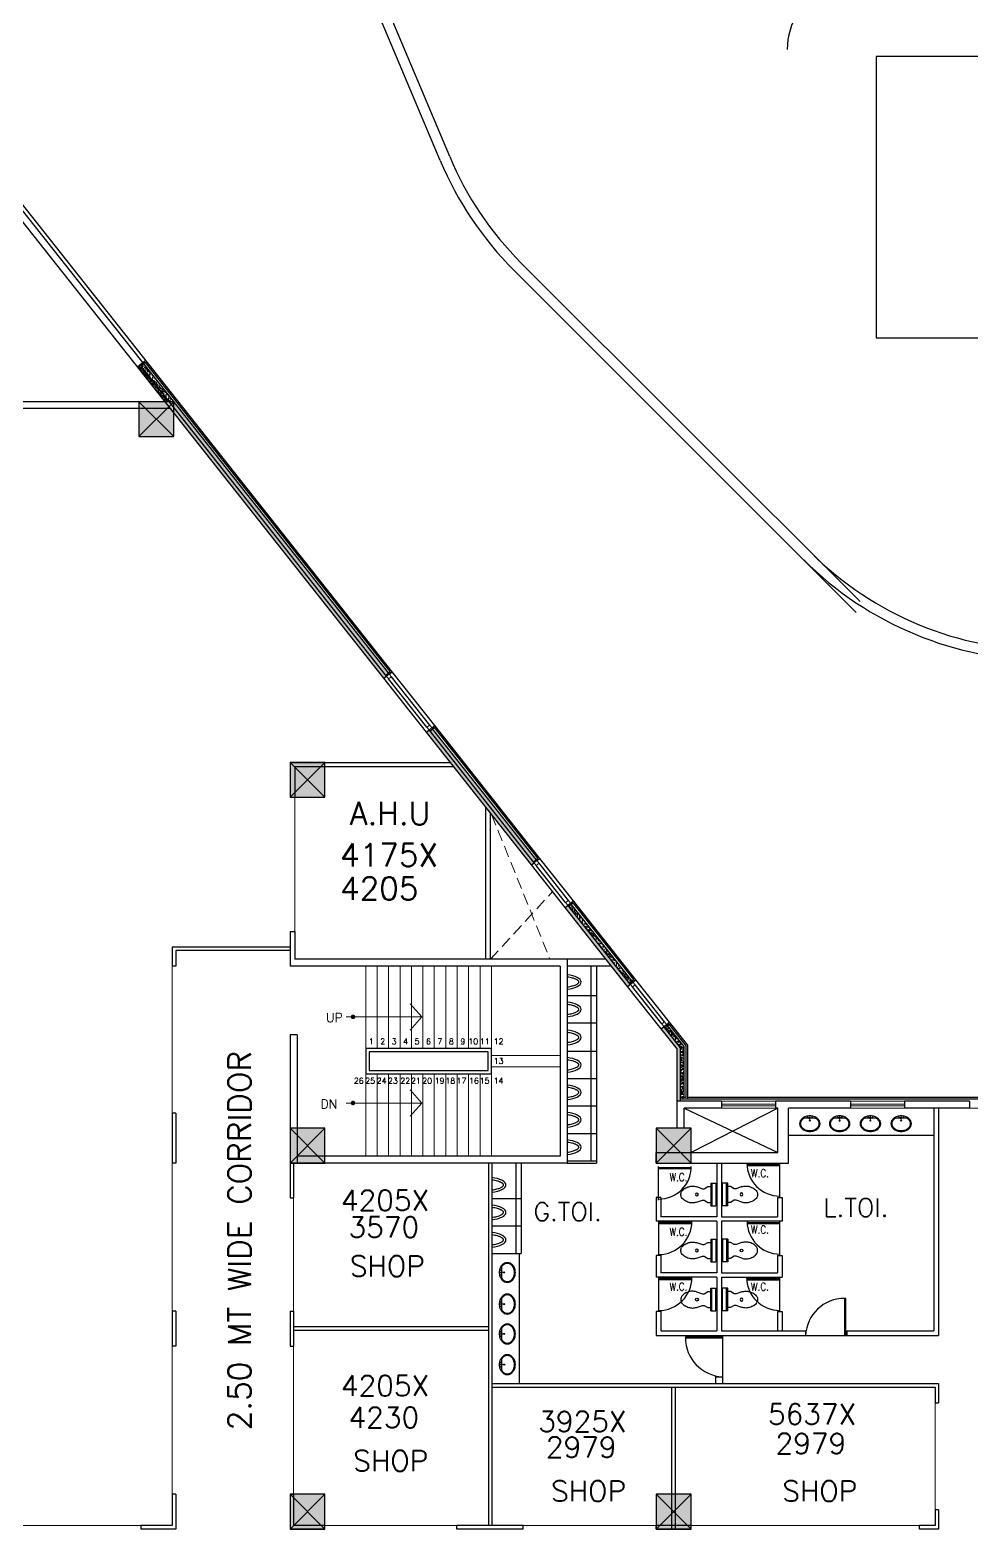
# Model space of a CAD drawing. Extents: x -14054 to 906348, y -36965 to 188562.
# Drawn here: x 91480 to 112040, y 100629 to 133400 of the extents above; entities that cross this region are included whole.
import ezdxf
from ezdxf.enums import TextEntityAlignment as Align

# ---------------------------------------------------------------- set-up
doc = ezdxf.new("R2010")
doc.units = 0
doc.header["$LTSCALE"] = 1000
doc.header["$MEASUREMENT"] = 0
doc.linetypes.add('HIDDEN', pattern=[0.375, 0.25, -0.125])
doc.layers.get('0').update_dxf_attribs({"linetype": 'CONTINUOUS'})
for name, color, linetype in [('COL', 5, 'CONTINUOUS'), ('COL-TX', 6, 'CONTINUOUS'), ('DOOR', 6, 'CONTINUOUS'), ('FUR', 1, 'CONTINUOUS'), ('GLASS', 9, 'CONTINUOUS'), ('GNL', 1, 'CONTINUOUS'), ('GRNT', 3, 'CONTINUOUS'), ('HATCH', 9, 'CONTINUOUS'), ('LAYOUT', 7, 'CONTINUOUS'), ('PLUMP', 7, 'CONTINUOUS'), ('SOLID', 252, 'CONTINUOUS')]:
    doc.layers.add(name, color=color, linetype=linetype)
for name, color, linetype, lineweight in [('HIDDEN', 7, 'HIDDEN', 15), ('STAIR', 4, 'CONTINUOUS', 15), ('TEXT', 3, 'CONTINUOUS', 15), ('WALL', 2, 'CONTINUOUS', 30), ('WIN', 6, 'CONTINUOUS', 9)]:
    doc.layers.add(name, color=color, linetype=linetype, lineweight=lineweight)
doc.styles.add('ROMAN', font='ROMANS')
doc.styles.add('ROMANS', font='ROMANS.shx', dxfattribs={"height": 350})
pattern_1 = [(345.83767, (159154.445, -55551.727), (44.167975, 37.338267), [0, -45.6, 0, -51, 0, -48.75]), (315.83767, (159154.445, -55551.73), (99.341595, 10.872157), [0, -24.6, 0, -41.1, 0, -15.75]), (275.83767, (159131.556, -55522.784), (58.08375, -73.173755), [0, -15, 0, -54, 0, -70.5]), (265.83767, (159131.556, -55522.78), (76.593184, -54.40482), [0, -7.5, 0, -35.4, 0, -40.5])]
pattern_2 = [(358.33767, (159154.445, -55551.73), (39.5692, -60.152128), [7.5, -82.5]), (303.33767, (159154.445, -55551.73), (50.392924, 57.541312), [6, -66]), (48.78907, (159157.74, -55556.74), (89.96212, -2.610885), [6.37402, -70.11421]), (354.52187, (159170.13, -55539.32), (53.21762, -93.97811), [11.25, -123.75]), (44.97327, (159174.57, -55547.15), (134.383406, -12.88799), [9.56103, -105.1713]), (299.52187, (159170.13, -55539.32), (134.383416, -12.88788), [9, -99]), (329.33767, (159172.413, -55550.266), (5.445672, -71.793765), [7.5, -82.5]), (274.33767, (159172.41, -55550.27), (71.971226, 25.89579), [6, -66]), (19.78907, (159172.87, -55556.25), (77.41686, -45.898033), [6.37402, -70.11421]), (345.83767, (159154.445, -55551.727), (26.865422, 19.6954538), [0, -65.2, 0, -67, 0, -66.25]), (315.83767, (159154.445, -55551.727), (47.254489, 3.8308044), [0, -38.2, 0, -63.7, 0, -25.25]), (275.83767, (159140.612, -55534.236), (31.343598, -43.270429), [0, -25, 0, -78, 0, -103.5]), (265.83767, (159134.41, -55526.39), (44.02666, -39.533838), [0, -32.5, 0, -51.8, 0, -73.5])]
pattern_3 = [(165.839017, (35602.83, 298875.826), (-44.167097, -37.339306), [0, -45.6, 0, -51, 0, -48.75]), (135.839017, (35602.83, 298875.826), (-99.34134, -10.874493), [0, -24.6, 0, -41.1, 0, -15.75]), (95.839017, (35625.72, 298846.883), (-58.08547, 73.172389), [0, -15, 0, -54, 0, -70.5]), (85.839017, (35625.72, 298846.88), (-76.594464, 54.40302), [0, -7.5, 0, -35.4, 0, -40.5])]
pattern_4 = [(178.339017, (35602.83, 298875.826), (-39.570614, 60.151197), [7.5, -82.5]), (123.339017, (35602.83, 298875.826), (-50.39157, -57.542497), [6, -66]), (228.790417, (35599.53, 298880.84), (-89.962182, 2.60877), [6.37402, -70.11421]), (174.52322, (35587.14, 298863.42), (-53.21983, 93.976857), [11.25, -123.75]), (224.97462, (35582.71, 298871.25), (-134.38371, 12.88483), [9.56103, -105.1713]), (119.52322, (35587.14, 298863.42), (-134.38372, 12.88472), [9, -99]), (149.339017, (35584.86, 298874.365), (-5.44736, 71.793637), [7.5, -82.5]), (94.339017, (35584.86, 298874.365), (-71.970617, -25.897484), [6, -66]), (199.790417, (35584.41, 298880.35), (-77.41794, 45.896213), [6.37402, -70.11421]), (165.839017, (35602.83, 298875.826), (-26.864959, -19.6960855), [0, -65.2, 0, -67, 0, -66.25]), (135.839017, (35602.83, 298875.826), (-47.254399, -3.8319155), [0, -38.2, 0, -63.7, 0, -25.25]), (95.839017, (35616.662, 298858.335), (-31.3446154, 43.269692), [0, -25, 0, -78, 0, -103.5]), (85.839017, (35622.865, 298850.49), (-44.02759, 39.532803), [0, -32.5, 0, -51.8, 0, -73.5])]

# ---------------------------------------------------------------- blocks, each defined once
blk = doc.blocks.new('ORISA')
for p, q in [((-129.6, -55), (-129.6, -75)), ((-125.1, -55), (-129.6, -55)), ((-126.1, -55), (-126.1, -75)), ((-125.1, -55), (-125.1, -75)), ((-122.6, -58), (-125.1, -58)), ((-119.5, -59.9), (-122.6, -58)), ((-117.9, -59.9), (-119.5, -59.9)), ((-112.7, -58.1), (-117.9, -59.9)), ((-125.1, -75), (-129.6, -75)), ((-122.6, -72), (-125.1, -72)), ((-119.5, -70), (-122.6, -72)), ((-117.9, -70), (-119.5, -70)), ((-112.7, -71.8), (-117.9, -70))]:
    blk.add_line(p, q)
blk.add_circle((-113.1, -65), 1.27)
for centre, radius, start, end in [((-109.3, -68.1), 10.5, 90.0145, 108.8498), ((-109.3, -68.1), 10.5, 71.1791, 90.0145), ((-109.4, -70.9), 13.2, 58.2306, 75.0518), ((-108.8, -68.9), 11.3, 36.0755, 55.3785), ((-105, -65), 5.93, 0.0145, 26.7156), ((-105, -65), 5.93, 333.3133, 0.0145), ((-109.3, -61.8), 10.5, 251.1791, 270.0145), ((-108.8, -64.3), 8.05, 266.239, 288.8498), ((-109.9, -58.4), 14, 285.2592, 302.3683), ((-108.8, -61), 11.3, 304.6504, 323.9534)]:
    blk.add_arc(centre, radius, start, end)
blk = doc.blocks.new('BASIN')
at = {"layer": 'FUR'}
for p, q in [((4.8, 0.1), (6.8, 0.4)), ((4.8, -0.3), (4.8, 0.1)), ((5.6, 6.3), (5.6, 0.2)), ((6.8, 0.4), (6.8, -0.6)), ((4.8, -0.3), (6.8, -0.6)), ((5.6, -0.4), (5.6, -6.5))]:
    blk.add_line(p, q, dxfattribs=at)
blk.add_lwpolyline([(-9.9, -0.1, -0.075445), (-9.2, 4.7, -0.085783), (-7.3, 8.4, -0.10607), (-4.2, 11.1, -0.126822), (-0.9, 11.9, -0.126822), (2.4, 11.1, -0.10607), (5.4, 8.4, -0.085783), (7.4, 4.7, -0.075445), (8.1, -0.1, -0.075445), (7.4, -4.8, -0.085783), (5.4, -8.6, -0.10607), (2.4, -11.2, -0.126822), (-0.9, -12.1, -0.126822), (-4.2, -11.2, -0.10607), (-7.3, -8.6, -0.085783), (-9.2, -4.8, -0.075445)], format="xyb", close=True, dxfattribs=at)
for points in [[(-8.9, -0.1, -0.075445), (-8.3, 4.4, -0.085783), (-6.5, 7.8, -0.10607), (-3.7, 10.2, -0.126822), (-0.9, 10.9, -0.126822), (1.9, 10.2, -0.10607), (4.6, 7.8, -0.038366), (5.6, 6.3, -0.075445)], [(5.6, -6.5, -0.038366), (4.6, -8, -0.10607), (1.9, -10.3, -0.126822), (-0.9, -11.1, -0.126822), (-3.7, -10.3, -0.10607), (-6.5, -8, -0.085783), (-8.3, -4.5, -0.075445), (-8.9, -0.1, -0.075445)]]:
    blk.add_lwpolyline(points, format="xyb", dxfattribs=at)
for centre, radius in [((2.7, -0.1), 0.65), ((6.9, 2.5), 0.399), ((6.9, 2.5), 0.332), ((6.9, -2.6), 0.399), ((6.9, -2.6), 0.348)]:
    blk.add_circle(centre, radius, dxfattribs=at)
blk = doc.blocks.new('*U46')
at = {"layer": 'HATCH'}
h = blk.add_hatch(dxfattribs=at)
h.set_pattern_fill('AR-CONC', color=256, scale=10, style=0)
h.set_pattern_definition(pattern_4)
h.paths.add_polyline_path([(94428.9, 125274.38), (94524.52, 125274.38), (93888.64, 126078.46), (93829.81, 126031.94)])
h = blk.add_hatch(dxfattribs=at)
h.set_pattern_fill('AR-SAND', color=256, scale=30, style=0)
h.set_pattern_definition(pattern_3)
h.paths.add_polyline_path([(94524.52, 125274.38), (94620.14, 125274.38), (93966.07, 126101.45), (93907.25, 126054.93)])
h = blk.add_hatch(dxfattribs=at)
h.set_pattern_fill('AR-SAND', color=256, scale=30, style=0)
h.set_pattern_definition(pattern_3)
h.paths.add_polyline_path([(99250.99, 119297.71), (99309.82, 119344.23), (94620.14, 125274.38), (94620.14, 125153.47)])
h = blk.add_hatch(dxfattribs=at)
h.set_pattern_fill('AR-CONC', color=256, scale=10, style=0)
h.set_pattern_definition(pattern_4)
h.paths.add_polyline_path([(99210.77, 119227.66), (99269.6, 119274.18), (94620.14, 125153.47), (94620.14, 125032.56)])
h = blk.add_hatch(dxfattribs=at)
h.set_pattern_fill('AR-CONC', color=256, scale=10, style=0)
h.set_pattern_definition(pattern_2)
h.paths.add_polyline_path([(100200.04, 118097.63), (100141.22, 118051.1), (102437.17, 115147.85), (102495.99, 115194.38)])
h = blk.add_hatch(dxfattribs=at)
h.set_pattern_fill('AR-SAND', color=256, scale=30, style=0)
h.set_pattern_definition(pattern_1)
h.paths.add_polyline_path([(100277.48, 118120.62), (100218.65, 118074.1), (102477.39, 115217.91), (102536.21, 115264.43)])
h = blk.add_hatch(dxfattribs=at)
h.set_pattern_fill('AR-CONC', color=256, scale=10, style=0)
h.set_pattern_definition(pattern_2)
h.paths.add_polyline_path([(103229.8, 114266.47), (103170.98, 114219.95), (104536.81, 112492.83), (104595.64, 112539.35)])
h = blk.add_hatch(dxfattribs=at)
h.set_pattern_fill('AR-SAND', color=256, scale=30, style=0)
h.set_pattern_definition(pattern_1)
h.paths.add_polyline_path([(103307.24, 114289.46), (103248.41, 114242.94), (104577.03, 112562.89), (104635.86, 112609.41)])
h = blk.add_hatch(dxfattribs=at)
h.set_pattern_fill('AR-CONC', color=256, scale=10, style=0)
h.set_pattern_definition([(50, (172774.23, -61396.816), (71.726018, -6.275213), [7.5, -82.5]), (355, (172774.23, -61396.816), (-13.875133, 75.219213), [6, -66]), (100.4514, (172780.21, -61397.34), (57.850938, 68.943954), [6.37402, -70.11421]), (46.1842, (172774.23, -61376.816), (106.724105, -16.5519), [11.25, -123.75]), (96.6356, (172783.13, -61378.2), (93.46627, 97.41179), [9.56103, -105.1713]), (351.1842, (172774.23, -61376.82), (93.466195, 97.41186), [9, -99]), (21, (172784.23, -61381.816), (59.690705, -40.26189), [7.5, -82.5]), (326, (172784.23, -61381.816), (24.331533, 72.515005), [6, -66]), (71.4514, (172789.207, -61385.17), (84.022263, 32.25305), [6.37402, -70.11421]), (37.5, (172774.232, -61396.816), (1.2159855, 33.2893854), [0, -65.2, 0, -67, 0, -66.25]), (7.5, (172774.232, -61396.816), (26.306954, 39.441171), [0, -38.2, 0, -63.7, 0, -25.25]), (327.5, (172751.932, -61396.816), (53.3822436, -2.255487), [0, -25, 0, -78, 0, -103.5]), (317.5, (172741.93, -61396.816), (58.318617, 10.010498), [0, -32.5, 0, -51.8, 0, -73.5])])
h.paths.add_polyline_path([(105619.81, 111123.37), (105619.81, 109979.89), (105694.81, 109979.89), (105694.81, 111149.45), (105329.45, 111611.45), (105270.62, 111564.92)])
h = blk.add_hatch(dxfattribs=at)
h.set_pattern_fill('AR-SAND', color=256, scale=30, style=0)
h.set_pattern_definition([(37.5, (172774.23, -61396.816), (-1.889801, 57.804713), [0, -45.6, 0, -51, 0, -48.75]), (7.5, (172774.23, -61396.816), (53.0933, 84.664382), [0, -24.6, 0, -41.1, 0, -15.75]), (327.5, (172737.33, -61396.816), (93.424256, 0.169772), [0, -15, 0, -54, 0, -70.5]), (317.5, (172737.33, -61396.816), (90.183798, 26.330267), [0, -7.5, 0, -35.4, 0, -40.5])])
h.paths.add_polyline_path([(105348.06, 111587.91), (105406.89, 111634.44), (105769.81, 111175.52), (105769.81, 110059.89), (105694.81, 110059.89), (105694.81, 111149.45)])
at = {"layer": 'SOLID'}
for points in [[(93860.14, 124514.38), (94620.14, 124514.38), (94620.14, 125274.38), (93860.14, 125274.38)], [(97164.14, 116629.38), (97924.14, 116629.38), (97924.14, 117389.38), (97164.14, 117389.38)], [(97164.14, 108629.38), (97924.14, 108629.38), (97924.14, 109389.38), (97164.14, 109389.38)], [(105164.14, 108629.38), (105924.14, 108629.38), (105924.14, 109389.38), (105164.14, 109389.38)], [(97164.14, 100629.38), (97924.14, 100629.38), (97924.14, 101389.38), (97164.14, 101389.38)], [(105164.14, 100629.38), (105924.14, 100629.38), (105924.14, 101389.38), (105164.14, 101389.38)]]:
    blk.add_hatch(color=256, dxfattribs=at).paths.add_polyline_path(points)
at = {"layer": 'COL', "color": 7}
for p, q in [((94620.14, 125274.38), (93860.14, 124514.38)), ((93860.14, 125274.38), (94620.14, 124514.38)), ((97924.14, 117389.38), (97164.14, 116629.38)), ((97164.14, 117389.38), (97924.14, 116629.38)), ((97924.14, 109389.38), (97164.14, 108629.38)), ((97164.14, 109389.38), (97924.14, 108629.38)), ((105924.14, 109389.38), (105164.14, 108629.38)), ((105164.14, 109389.38), (105924.14, 108629.38)), ((97924.14, 101389.38), (97164.14, 100629.38)), ((97164.14, 101389.38), (97924.14, 100629.38)), ((105924.14, 101389.38), (105164.14, 100629.38)), ((105164.14, 101389.38), (105924.14, 100629.38))]:
    blk.add_line(p, q, dxfattribs=at)
at = {"layer": 'COL'}
for points in [[(93860.14, 124514.38), (94620.14, 124514.38), (94620.14, 125274.38), (93860.14, 125274.38)], [(97164.14, 116629.38), (97924.14, 116629.38), (97924.14, 117389.38), (97164.14, 117389.38)], [(97164.14, 108629.38), (97924.14, 108629.38), (97924.14, 109389.38), (97164.14, 109389.38)], [(105164.14, 108629.38), (105924.14, 108629.38), (105924.14, 109389.38), (105164.14, 109389.38)], [(97164.14, 100629.38), (97924.14, 100629.38), (97924.14, 101389.38), (97164.14, 101389.38)], [(105164.14, 100629.38), (105924.14, 100629.38), (105924.14, 101389.38), (105164.14, 101389.38)]]:
    blk.add_lwpolyline(points, close=True, dxfattribs=at)
at = {"layer": 'COL-TX'}
for p, q in [((103743.96, 108679.38), (103743.96, 112934.38)), ((103856.11, 112934.38), (103856.11, 108679.38)), ((102098.96, 106654.88), (102098.96, 108629.38)), ((102211.11, 108629.38), (102211.11, 106654.88))]:
    blk.add_line(p, q, dxfattribs=at)
for centre in [(103119.28, 112588.18), (103119.28, 111988.18), (103119.28, 111375.45), (103119.28, 110775.45), (103119.28, 110175.45), (103119.28, 109575.45), (103119.28, 108975.45), (101474.28, 108150.95), (101474.28, 107550.95), (101474.28, 106950.95)]:
    blk.add_ellipse(centre, major_axis=(-405.29, 0), ratio=0.4052305, start_param=1.80705951, end_param=4.47612579, dxfattribs=at)
for points in [[(103214.14, 112480.27), (103223.86, 112481.28), (103233.47, 112482.43), (103262.99, 112486.51), (103282.4, 112489.95), (103319.26, 112498.02), (103336.71, 112502.64), (103366.29, 112511.98), (103378.81, 112516.54), (103401.75, 112526.12), (103412.16, 112531.14), (103428.49, 112540.18), (103434.89, 112544.17), (103446.14, 112552.05), (103450.99, 112555.93), (103458.25, 112562.57), (103460.96, 112565.38), (103465.43, 112570.63), (103467.18, 112573.06), (103469.65, 112577.02), (103470.48, 112578.63), (103471.75, 112581.49), (103472.17, 112582.73), (103472.76, 112584.94), (103472.92, 112585.89), (103473.08, 112587.68), (103473.08, 112588.52), (103472.94, 112590.3), (103472.79, 112591.25), (103472.24, 112593.41), (103471.83, 112594.64), (103470.62, 112597.45), (103469.81, 112599.04), (103467.66, 112602.57), (103466.31, 112604.51), (103462.99, 112608.67), (103461.01, 112610.89), (103456.4, 112615.54), (103453.75, 112617.97), (103447.79, 112622.93), (103444.47, 112625.48), (103435.05, 112632.11), (103428.44, 112636.23), (103413.68, 112644.37), (103405.53, 112648.39), (103387.84, 112656.18), (103378.31, 112659.94), (103358, 112667.1), (103347.24, 112670.49), (103319.31, 112678.32), (103301.53, 112682.49), (103264.28, 112689.63), (103244.81, 112692.6), (103221.26, 112695.33), (103217.71, 112695.72), (103214.14, 112696.09)], [(103214.14, 111880.27), (103223.86, 111881.28), (103233.47, 111882.43), (103262.99, 111886.51), (103282.4, 111889.95), (103319.26, 111898.02), (103336.71, 111902.64), (103366.29, 111911.98), (103378.81, 111916.54), (103401.75, 111926.12), (103412.16, 111931.14), (103428.49, 111940.18), (103434.89, 111944.17), (103446.14, 111952.05), (103450.99, 111955.93), (103458.25, 111962.57), (103460.96, 111965.38), (103465.43, 111970.63), (103467.18, 111973.06), (103469.65, 111977.02), (103470.48, 111978.63), (103471.75, 111981.49), (103472.17, 111982.73), (103472.76, 111984.94), (103472.92, 111985.89), (103473.08, 111987.68), (103473.08, 111988.52), (103472.94, 111990.3), (103472.79, 111991.25), (103472.24, 111993.41), (103471.83, 111994.64), (103470.62, 111997.45), (103469.81, 111999.04), (103467.66, 112002.57), (103466.31, 112004.51), (103462.99, 112008.67), (103461.01, 112010.89), (103456.4, 112015.54), (103453.75, 112017.97), (103447.79, 112022.93), (103444.47, 112025.48), (103435.05, 112032.11), (103428.44, 112036.23), (103413.68, 112044.37), (103405.53, 112048.39), (103387.84, 112056.18), (103378.31, 112059.94), (103358, 112067.1), (103347.24, 112070.49), (103319.31, 112078.32), (103301.53, 112082.49), (103264.28, 112089.63), (103244.81, 112092.6), (103221.26, 112095.33), (103217.71, 112095.72), (103214.14, 112096.09)], [(103214.14, 111267.54), (103223.86, 111268.55), (103233.47, 111269.71), (103262.99, 111273.78), (103282.4, 111277.22), (103319.26, 111285.29), (103336.71, 111289.91), (103366.29, 111299.25), (103378.81, 111303.81), (103401.75, 111313.39), (103412.16, 111318.41), (103428.49, 111327.45), (103434.89, 111331.44), (103446.14, 111339.32), (103450.99, 111343.2), (103458.25, 111349.84), (103460.96, 111352.66), (103465.43, 111357.91), (103467.18, 111360.33), (103469.65, 111364.29), (103470.48, 111365.9), (103471.75, 111368.76), (103472.17, 111370.01), (103472.76, 111372.21), (103472.92, 111373.16), (103473.08, 111374.96), (103473.08, 111375.8), (103472.94, 111377.57), (103472.79, 111378.52), (103472.24, 111380.69), (103471.83, 111381.91), (103470.62, 111384.73), (103469.81, 111386.31), (103467.66, 111389.84), (103466.31, 111391.78), (103462.99, 111395.94), (103461.01, 111398.17), (103456.4, 111402.81), (103453.75, 111405.24), (103447.79, 111410.2), (103444.47, 111412.75), (103435.05, 111419.38), (103428.44, 111423.5), (103413.68, 111431.64), (103405.53, 111435.66), (103387.84, 111443.45), (103378.31, 111447.21), (103358, 111454.37), (103347.24, 111457.76), (103319.31, 111465.59), (103301.53, 111469.76), (103264.28, 111476.9), (103244.81, 111479.88), (103221.26, 111482.6), (103217.71, 111482.99), (103214.14, 111483.36)], [(103214.14, 110667.54), (103223.86, 110668.55), (103233.47, 110669.71), (103262.99, 110673.78), (103282.4, 110677.22), (103319.26, 110685.29), (103336.71, 110689.91), (103366.29, 110699.25), (103378.81, 110703.81), (103401.75, 110713.39), (103412.16, 110718.41), (103428.49, 110727.45), (103434.89, 110731.44), (103446.14, 110739.32), (103450.99, 110743.2), (103458.25, 110749.84), (103460.96, 110752.66), (103465.43, 110757.91), (103467.18, 110760.33), (103469.65, 110764.29), (103470.48, 110765.9), (103471.75, 110768.76), (103472.17, 110770.01), (103472.76, 110772.21), (103472.92, 110773.16), (103473.08, 110774.96), (103473.08, 110775.8), (103472.94, 110777.57), (103472.79, 110778.52), (103472.24, 110780.69), (103471.83, 110781.91), (103470.62, 110784.73), (103469.81, 110786.31), (103467.66, 110789.84), (103466.31, 110791.78), (103462.99, 110795.94), (103461.01, 110798.17), (103456.4, 110802.81), (103453.75, 110805.24), (103447.79, 110810.2), (103444.47, 110812.75), (103435.05, 110819.38), (103428.44, 110823.5), (103413.68, 110831.64), (103405.53, 110835.66), (103387.84, 110843.45), (103378.31, 110847.21), (103358, 110854.37), (103347.24, 110857.76), (103319.31, 110865.59), (103301.53, 110869.76), (103264.28, 110876.9), (103244.81, 110879.88), (103221.26, 110882.6), (103217.71, 110882.99), (103214.14, 110883.36)], [(103214.14, 110067.54), (103223.86, 110068.55), (103233.47, 110069.71), (103262.99, 110073.78), (103282.4, 110077.22), (103319.26, 110085.29), (103336.71, 110089.91), (103366.29, 110099.25), (103378.81, 110103.81), (103401.75, 110113.39), (103412.16, 110118.41), (103428.49, 110127.45), (103434.89, 110131.44), (103446.14, 110139.32), (103450.99, 110143.2), (103458.25, 110149.84), (103460.96, 110152.66), (103465.43, 110157.91), (103467.18, 110160.33), (103469.65, 110164.29), (103470.48, 110165.9), (103471.75, 110168.76), (103472.17, 110170.01), (103472.76, 110172.21), (103472.92, 110173.16), (103473.08, 110174.96), (103473.08, 110175.8), (103472.94, 110177.57), (103472.79, 110178.52), (103472.24, 110180.69), (103471.83, 110181.91), (103470.62, 110184.73), (103469.81, 110186.31), (103467.66, 110189.84), (103466.31, 110191.78), (103462.99, 110195.94), (103461.01, 110198.17), (103456.4, 110202.81), (103453.75, 110205.24), (103447.79, 110210.2), (103444.47, 110212.75), (103435.05, 110219.38), (103428.44, 110223.5), (103413.68, 110231.64), (103405.53, 110235.66), (103387.84, 110243.45), (103378.31, 110247.21), (103358, 110254.37), (103347.24, 110257.76), (103319.31, 110265.59), (103301.53, 110269.76), (103264.28, 110276.9), (103244.81, 110279.88), (103221.26, 110282.6), (103217.71, 110282.99), (103214.14, 110283.36)], [(103214.14, 109467.54), (103223.86, 109468.55), (103233.47, 109469.71), (103262.99, 109473.78), (103282.4, 109477.22), (103319.26, 109485.29), (103336.71, 109489.91), (103366.29, 109499.25), (103378.81, 109503.81), (103401.75, 109513.39), (103412.16, 109518.41), (103428.49, 109527.45), (103434.89, 109531.44), (103446.14, 109539.32), (103450.99, 109543.2), (103458.25, 109549.84), (103460.96, 109552.66), (103465.43, 109557.91), (103467.18, 109560.33), (103469.65, 109564.29), (103470.48, 109565.9), (103471.75, 109568.76), (103472.17, 109570.01), (103472.76, 109572.21), (103472.92, 109573.16), (103473.08, 109574.96), (103473.08, 109575.8), (103472.94, 109577.57), (103472.79, 109578.52), (103472.24, 109580.69), (103471.83, 109581.91), (103470.62, 109584.73), (103469.81, 109586.31), (103467.66, 109589.84), (103466.31, 109591.78), (103462.99, 109595.94), (103461.01, 109598.17), (103456.4, 109602.81), (103453.75, 109605.24), (103447.79, 109610.2), (103444.47, 109612.75), (103435.05, 109619.38), (103428.44, 109623.5), (103413.68, 109631.64), (103405.53, 109635.66), (103387.84, 109643.45), (103378.31, 109647.21), (103358, 109654.37), (103347.24, 109657.76), (103319.31, 109665.59), (103301.53, 109669.76), (103264.28, 109676.9), (103244.81, 109679.88), (103221.26, 109682.6), (103217.71, 109682.99), (103214.14, 109683.36)], [(103214.14, 108867.54), (103223.86, 108868.55), (103233.47, 108869.71), (103262.99, 108873.78), (103282.4, 108877.22), (103319.26, 108885.29), (103336.71, 108889.91), (103366.29, 108899.25), (103378.81, 108903.81), (103401.75, 108913.39), (103412.16, 108918.41), (103428.49, 108927.45), (103434.89, 108931.44), (103446.14, 108939.32), (103450.99, 108943.2), (103458.25, 108949.84), (103460.96, 108952.66), (103465.43, 108957.91), (103467.18, 108960.33), (103469.65, 108964.29), (103470.48, 108965.9), (103471.75, 108968.76), (103472.17, 108970.01), (103472.76, 108972.21), (103472.92, 108973.16), (103473.08, 108974.96), (103473.08, 108975.8), (103472.94, 108977.57), (103472.79, 108978.52), (103472.24, 108980.69), (103471.83, 108981.91), (103470.62, 108984.73), (103469.81, 108986.31), (103467.66, 108989.84), (103466.31, 108991.78), (103462.99, 108995.94), (103461.01, 108998.17), (103456.4, 109002.81), (103453.75, 109005.24), (103447.79, 109010.2), (103444.47, 109012.75), (103435.05, 109019.38), (103428.44, 109023.5), (103413.68, 109031.64), (103405.53, 109035.66), (103387.84, 109043.45), (103378.31, 109047.21), (103358, 109054.37), (103347.24, 109057.76), (103319.31, 109065.59), (103301.53, 109069.76), (103264.28, 109076.9), (103244.81, 109079.88), (103221.26, 109082.6), (103217.71, 109082.99), (103214.14, 109083.36)], [(101569.14, 108043.04), (101578.86, 108044.05), (101588.47, 108045.21), (101617.99, 108049.28), (101637.4, 108052.72), (101674.26, 108060.79), (101691.71, 108065.41), (101721.29, 108074.75), (101733.81, 108079.31), (101756.75, 108088.89), (101767.16, 108093.91), (101783.49, 108102.95), (101789.89, 108106.94), (101801.14, 108114.82), (101805.99, 108118.7), (101813.25, 108125.34), (101815.96, 108128.16), (101820.43, 108133.4), (101822.18, 108135.83), (101824.65, 108139.79), (101825.48, 108141.4), (101826.75, 108144.26), (101827.17, 108145.5), (101827.76, 108147.71), (101827.92, 108148.66), (101828.08, 108150.45), (101828.08, 108151.29), (101827.94, 108153.07), (101827.79, 108154.02), (101827.24, 108156.19), (101826.83, 108157.41), (101825.62, 108160.23), (101824.81, 108161.81), (101822.66, 108165.34), (101821.31, 108167.28), (101817.99, 108171.44), (101816.01, 108173.67), (101811.4, 108178.31), (101808.75, 108180.74), (101802.79, 108185.7), (101799.47, 108188.25), (101790.05, 108194.88), (101783.44, 108199), (101768.68, 108207.14), (101760.53, 108211.16), (101742.84, 108218.95), (101733.31, 108222.71), (101713, 108229.87), (101702.24, 108233.26), (101674.31, 108241.09), (101656.53, 108245.26), (101619.28, 108252.4), (101599.81, 108255.37), (101576.26, 108258.1), (101572.71, 108258.49), (101569.14, 108258.86)], [(101569.14, 107443.04), (101578.86, 107444.05), (101588.47, 107445.21), (101617.99, 107449.28), (101637.4, 107452.72), (101674.26, 107460.79), (101691.71, 107465.41), (101721.29, 107474.75), (101733.81, 107479.31), (101756.75, 107488.89), (101767.16, 107493.91), (101783.49, 107502.95), (101789.89, 107506.94), (101801.14, 107514.82), (101805.99, 107518.7), (101813.25, 107525.34), (101815.96, 107528.16), (101820.43, 107533.4), (101822.18, 107535.83), (101824.65, 107539.79), (101825.48, 107541.4), (101826.75, 107544.26), (101827.17, 107545.5), (101827.76, 107547.71), (101827.92, 107548.66), (101828.08, 107550.45), (101828.08, 107551.29), (101827.94, 107553.07), (101827.79, 107554.02), (101827.24, 107556.19), (101826.83, 107557.41), (101825.62, 107560.23), (101824.81, 107561.81), (101822.66, 107565.34), (101821.31, 107567.28), (101817.99, 107571.44), (101816.01, 107573.67), (101811.4, 107578.31), (101808.75, 107580.74), (101802.79, 107585.7), (101799.47, 107588.25), (101790.05, 107594.88), (101783.44, 107599), (101768.68, 107607.14), (101760.53, 107611.16), (101742.84, 107618.95), (101733.31, 107622.71), (101713, 107629.87), (101702.24, 107633.26), (101674.31, 107641.09), (101656.53, 107645.26), (101619.28, 107652.4), (101599.81, 107655.37), (101576.26, 107658.1), (101572.71, 107658.49), (101569.14, 107658.86)], [(101569.14, 106843.04), (101578.86, 106844.05), (101588.47, 106845.21), (101617.99, 106849.28), (101637.4, 106852.72), (101674.26, 106860.79), (101691.71, 106865.41), (101721.29, 106874.75), (101733.81, 106879.31), (101756.75, 106888.89), (101767.16, 106893.91), (101783.49, 106902.95), (101789.89, 106906.94), (101801.14, 106914.82), (101805.99, 106918.7), (101813.25, 106925.34), (101815.96, 106928.16), (101820.43, 106933.4), (101822.18, 106935.83), (101824.65, 106939.79), (101825.48, 106941.4), (101826.75, 106944.26), (101827.17, 106945.5), (101827.76, 106947.71), (101827.92, 106948.66), (101828.08, 106950.45), (101828.08, 106951.29), (101827.94, 106953.07), (101827.79, 106954.02), (101827.24, 106956.19), (101826.83, 106957.41), (101825.62, 106960.23), (101824.81, 106961.81), (101822.66, 106965.34), (101821.31, 106967.28), (101817.99, 106971.44), (101816.01, 106973.67), (101811.4, 106978.31), (101808.75, 106980.74), (101802.79, 106985.7), (101799.47, 106988.25), (101790.05, 106994.88), (101783.44, 106999), (101768.68, 107007.14), (101760.53, 107011.16), (101742.84, 107018.95), (101733.31, 107022.71), (101713, 107029.87), (101702.24, 107033.26), (101674.31, 107041.09), (101656.53, 107045.26), (101619.28, 107052.4), (101599.81, 107055.37), (101576.26, 107058.1), (101572.71, 107058.49), (101569.14, 107058.86)]]:
    blk.add_open_spline(points, degree=3, knots=[1.82051978, 1.82051978, 1.82051978, 1.82051978, 1.89911967, 1.89911967, 2.06591067, 2.06591067, 2.23270168, 2.23270168, 2.37119035, 2.37119035, 2.50967902, 2.50967902, 2.61696195, 2.61696195, 2.72424488, 2.72424488, 2.80940476, 2.80940476, 2.89456465, 2.89456465, 2.96453959, 2.96453959, 3.03451453, 3.03451453, 3.10448947, 3.10448947, 3.17446442, 3.17446442, 3.24443936, 3.24443936, 3.3144143, 3.3144143, 3.38438925, 3.38438925, 3.45436419, 3.45436419, 3.52433913, 3.52433913, 3.59431408, 3.59431408, 3.66428902, 3.66428902, 3.7750122, 3.7750122, 3.88573538, 3.88573538, 3.99645855, 3.99645855, 4.10718173, 4.10718173, 4.27049374, 4.27049374, 4.43380575, 4.43380575, 4.46266553, 4.46266553, 4.46266553, 4.46266553], dxfattribs=at)
at = {"layer": 'DOOR', "linetype": 'Continuous'}
for p, q in [((105215.13, 107815.67), (105215.14, 108554.43)), ((105928.42, 108528.94), (105215.13, 108528.95)), ((105927.96, 108503.47), (105215.13, 108503.48)), ((107143.54, 108603.64), (107864.41, 108603.65)), ((107144, 108577.9), (107864.41, 108577.91)), ((107864.42, 107882.78), (107864.41, 108629.4)), ((105216.09, 106603.33), (105216.1, 107355.77)), ((105942.59, 107329.82), (105216.09, 107329.83)), ((105942.12, 107303.87), (105216.09, 107303.88)), ((107149.09, 107330.25), (107863.39, 107330.26)), ((107149.55, 107304.74), (107863.39, 107304.75)), ((107863.4, 106615.96), (107863.39, 107355.77)), ((105216.15, 105378.8), (105216.16, 106132.15)), ((105943.53, 106106.16), (105216.16, 106106.17)), ((105943.07, 106080.19), (105216.16, 106080.2)), ((107138.29, 106106.27), (107862.67, 106106.28)), ((107138.75, 106080.4), (107862.67, 106080.41)), ((107862.68, 105381.9), (107862.67, 106132.15)), ((106614.31, 103958.55), (106614.32, 104858.55)), ((108427.29, 104858.49), (109327.29, 104858.48))]:
    blk.add_line(p, q, dxfattribs=at)
at = {"layer": 'DOOR'}
for points in [[(109279.02, 105671.48), (109279.02, 104858.49), (109302.93, 104858.49), (109302.93, 105671.48), (109279.02, 105671.48, 0.40446567), (108427.29, 104858.49, 0.4142838)], [(105801.32, 104810.27), (106614.31, 104810.27), (106614.31, 104834.18), (105801.32, 104834.18), (105801.32, 104810.27, 0.40446567), (106614.31, 103958.55, 0.4142838)]]:
    blk.add_lwpolyline(points, format="xyb", dxfattribs=at)
at = {"layer": 'DOOR', "linetype": 'Continuous'}
for centre, radius, start, end in [((105215.14, 108554.43), 713.28, 269.999524, 359.999206), ((107864.41, 108629.4), 720.87, 180.000794, 270.000476), ((105216.1, 107355.77), 726.49, 269.999524, 359.999206), ((107863.39, 107355.77), 714.3, 180.000794, 270.000476), ((105216.16, 106132.15), 727.38, 269.999524, 359.999206), ((107862.67, 106132.15), 724.38, 180.000794, 270.000476)]:
    blk.add_arc(centre, radius, start, end, dxfattribs=at)
at = {"layer": 'GLASS'}
for p, q in [((100321.62, 118193.77), (99391.18, 119370.33)), ((100141.22, 118051.1), (99210.77, 119227.66)), ((100153.52, 118156.45), (99316.12, 119215.35)), ((100212.35, 118202.98), (99374.95, 119261.87)), ((103170.98, 114219.95), (102437.17, 115147.85)), ((103183.28, 114325.3), (102542.52, 115135.55)), ((103242.11, 114371.82), (102601.34, 115182.07)), ((103351.38, 114362.61), (102617.57, 115290.52)), ((105270.62, 111564.92), (104536.81, 112492.83)), ((105282.93, 111670.27), (104642.16, 112480.53)), ((105341.76, 111716.8), (104700.99, 112527.05)), ((105451.03, 111707.59), (104717.22, 112635.5))]:
    blk.add_line(p, q, dxfattribs=at)
at = {"layer": 'GNL', "ltscale": 140}
for p, q in [((125906.17, 110059.89), (105849.81, 110059.89)), ((125901.66, 110029.89), (105849.81, 110029.89))]:
    blk.add_line(p, q, dxfattribs=at)
at = {"layer": 'GRNT', "ltscale": 140}
for p, q in [((99391.18, 119370.33), (88949.14, 132574.38)), ((94010.21, 126174.61), (93888.64, 126078.46)), ((94005.29, 126132.47), (93907.25, 126054.93)), ((99349.04, 119375.25), (94005.29, 126132.47)), ((99250.99, 119297.71), (99349.04, 119375.25)), ((99328.43, 119320.7), (99391.18, 119370.33)), ((102575.43, 115295.44), (100316.7, 118151.63)), ((102617.57, 115290.52), (100321.62, 118193.77)), ((102477.39, 115217.91), (102575.43, 115295.44)), ((102554.82, 115240.9), (102617.57, 115290.52)), ((104675.08, 112640.42), (103346.46, 114320.47)), ((104717.22, 112635.5), (103351.38, 114362.61)), ((104577.03, 112562.89), (104675.08, 112640.42)), ((104654.47, 112585.88), (104717.22, 112635.5)), ((105819.81, 111192.9), (105446.1, 111665.45)), ((105849.81, 111203.33), (105451.03, 111707.59)), ((105819.81, 110059.89), (105819.81, 111192.9)), ((105849.81, 110029.89), (105849.81, 111203.33)), ((105819.81, 110059.89), (105694.81, 110059.89)), ((105849.81, 110029.89), (105694.81, 110029.89))]:
    blk.add_line(p, q, dxfattribs=at)
at = {"layer": 'GRNT'}
for p, q in [((100218.65, 118074.1), (100316.7, 118151.63)), ((100258.87, 118144.15), (100321.62, 118193.77)), ((103248.41, 114242.94), (103346.46, 114320.47)), ((103288.63, 114312.99), (103351.38, 114362.61)), ((105348.06, 111587.91), (105446.1, 111665.45)), ((105388.28, 111657.97), (105451.03, 111707.59))]:
    blk.add_line(p, q, dxfattribs=at)
at = {"layer": 'HIDDEN'}
for p, q in [((101564.14, 116251.81), (102840.84, 113084.38)), ((101539.14, 113084.38), (102898.27, 114564.78))]:
    blk.add_line(p, q, dxfattribs=at)
at = {"layer": 'LAYOUT', "linetype": 'Continuous'}
for p, q in [((100442.13, 130546.52), (91655.05, 151479.67)), ((100649.6, 130633.61), (91862.52, 151566.75)), ((109532.22, 120668.14), (102054.29, 128146.07)), ((109614.87, 120903.69), (102213.39, 128305.17))]:
    blk.add_line(p, q, dxfattribs=at)
at = {"layer": 'LAYOUT'}
for p, q in [((117171.06, 132818.69), (109970.95, 132818.69)), ((109970.95, 132818.69), (109970.95, 131718.67)), ((109970.95, 131718.67), (109970.95, 126668.59)), ((109970.95, 126668.59), (110120.95, 126668.59)), ((110120.95, 126668.59), (113496, 126668.59))]:
    blk.add_line(p, q, dxfattribs=at)
at = {"layer": 'LAYOUT', "linetype": 'Continuous'}
for centre, radius, start, end in [((109525.91, 132975.9), 1500.02, 115.261043, 180), ((107357.67, 133449.45), 7500.11, 202.771143, 225), ((107357.67, 133449.45), 7275.11, 202.771143, 225), ((113688.52, 127118.6), 7275.11, 225, 270), ((113688.52, 127118.6), 7500.11, 225, 270)]:
    blk.add_arc(centre, radius, start, end, dxfattribs=at)
at = {"layer": 'STAIR'}
for p, q in [((98814.14, 112934.38), (98814.14, 111134.38)), ((99064.14, 112934.38), (99064.14, 111134.38)), ((99314.14, 112934.38), (99314.14, 111134.38)), ((99564.14, 112934.38), (99564.14, 111134.38)), ((99814.14, 112934.38), (99814.14, 111134.38)), ((100064.14, 112934.38), (100064.14, 111134.38)), ((100314.14, 112934.38), (100314.14, 111134.38)), ((100564.14, 112934.38), (100564.14, 111134.38)), ((100814.14, 112934.38), (100814.14, 111134.38)), ((101064.14, 112934.38), (101064.14, 111134.38)), ((101314.14, 112934.38), (101314.14, 111134.38)), ((101564.14, 112934.38), (101564.14, 111134.38)), ((101564.14, 110981.88), (103064.14, 110981.88)), ((98814.14, 110579.38), (98814.14, 108779.38)), ((99064.14, 110579.38), (99064.14, 108779.38)), ((99314.14, 110579.38), (99314.14, 108779.38)), ((99564.14, 110579.38), (99564.14, 108779.38)), ((99814.14, 110579.38), (99814.14, 108779.38)), ((100064.14, 110579.38), (100064.14, 108779.38)), ((100314.14, 110579.38), (100314.14, 108779.38)), ((100564.14, 110579.38), (100564.14, 108779.38)), ((100814.14, 110579.38), (100814.14, 108779.38)), ((101064.14, 110579.38), (101064.14, 108779.38)), ((101314.14, 110579.38), (101314.14, 108779.38)), ((101564.14, 110731.88), (103064.14, 110731.88)), ((101564.14, 110579.38), (101564.14, 108779.38))]:
    blk.add_line(p, q, dxfattribs=at)
at = {"layer": 'STAIR', "linetype": 'Continuous'}
for p, q in [((100037.6, 111825.91), (98387.6, 111825.91)), ((100037.6, 109942.05), (98387.6, 109942.05))]:
    blk.add_line(p, q, dxfattribs=at)
for points in [[(99787.6, 111538.23), (100037.6, 111825.91), (99787.6, 112113.59)], [(99787.6, 109654.37), (100037.6, 109942.05), (99787.6, 110229.73)]]:
    blk.add_lwpolyline(points, dxfattribs=at)
at = {"layer": 'STAIR', "linetype": 'Continuous', "const_width": 50}
for points in [[(98512.6, 111825.91, 1), (98562.6, 111825.91, 1)], [(98512.6, 109942.05, 1), (98562.6, 109942.05, 1)]]:
    blk.add_lwpolyline(points, format="xyb", close=True, dxfattribs=at)
at = {"layer": 'WALL', "color": 2, "ltscale": 140}
for p, q in [((99309.82, 119344.23), (88910.41, 132494.38)), ((99210.77, 119227.66), (88901.07, 132264.38)), ((93888.64, 126078.46), (93829.81, 126031.94)), ((99269.6, 119274.18), (93888.64, 126078.46)), ((94428.9, 125274.38), (57924.14, 125274.38)), ((94547.53, 125124.38), (57924.14, 125124.38)), ((102437.17, 115147.85), (100141.22, 118051.1)), ((102495.99, 115194.38), (100200.04, 118097.63)), ((102536.21, 115264.43), (100277.48, 118120.62)), ((104536.81, 112492.83), (103170.98, 114219.95)), ((104595.64, 112539.35), (103229.8, 114266.47)), ((104635.86, 112609.41), (103307.24, 114289.46)), ((105619.81, 111123.37), (105270.62, 111564.92)), ((105694.81, 111149.45), (105329.45, 111611.45)), ((105769.81, 111175.52), (105406.89, 111634.44)), ((105619.81, 109389.38), (105619.81, 111123.37)), ((105694.81, 109979.89), (105694.81, 111149.45)), ((105769.81, 110059.89), (105769.81, 111175.52)), ((106586.5, 109979.89), (105619.81, 109979.89)), ((105769.81, 109389.38), (105769.81, 109829.89)), ((106586.5, 109829.89), (105769.81, 109829.89)), ((109406.01, 109979.89), (107769.83, 109979.89)), ((107819.84, 109829.89), (107769.83, 109829.89)), ((107819.84, 109829.89), (107769.83, 109829.89)), ((109406.01, 109829.89), (108049.84, 109829.89)), ((112007.65, 109979.89), (110589.34, 109979.89)), ((112007.65, 109829.89), (110589.34, 109829.89))]:
    blk.add_line(p, q, dxfattribs=at)
at = {"layer": 'WALL', "linetype": 'Continuous'}
for p, q in [((99210.77, 119227.66), (99269.6, 119274.18)), ((100141.22, 118051.1), (100200.04, 118097.63)), ((102437.17, 115147.85), (102495.99, 115194.38)), ((103170.98, 114219.95), (103288.63, 114312.99)), ((104536.81, 112492.83), (104654.47, 112585.88)), ((105270.62, 111564.92), (105388.28, 111657.97)), ((106586.5, 109979.89), (106586.5, 109829.89)), ((107769.83, 109979.89), (107769.83, 109829.89)), ((109406.01, 109979.89), (109406.01, 109829.89)), ((110589.34, 109979.89), (110589.34, 109829.89)), ((111231.14, 109829.89), (111231.14, 104958.45)), ((111331.14, 109829.89), (111331.14, 104858.45)), ((112007.65, 109979.89), (112007.65, 109829.89)), ((105264.15, 107878.98), (105164.14, 107878.99)), ((107814.45, 107878.98), (107914.46, 107878.99)), ((106489.31, 107355.81), (105164.14, 107355.79)), ((106489.17, 107455.81), (105264.15, 107455.79)), ((107914.46, 107355.83), (106589.31, 107355.81)), ((106589.44, 107455.81), (107814.45, 107455.79)), ((105264.17, 106606.36), (105164.16, 106606.36)), ((107814.45, 106606.36), (107914.46, 106606.36)), ((106489.17, 106232.18), (105264.17, 106232.16)), ((106589.45, 106232.14), (107814.45, 106232.16)), ((106489.31, 106132.16), (105164.17, 106132.15)), ((106589.31, 106132.16), (107914.45, 106132.15)), ((105264.17, 105381.74), (105164.16, 105381.74)), ((107814.45, 105382.15), (107914.46, 105382.15)), ((105264.17, 104958.53), (106489.31, 104958.51)), ((106589.31, 104958.51), (108427.29, 104958.49)), ((109327.29, 104958.47), (111231.14, 104958.45)), ((105164.16, 104858.53), (108427.29, 104858.49)), ((109327.29, 104858.48), (111331.14, 104858.45)), ((106464.31, 103958.55), (106614.31, 103958.55)), ((111256.14, 103733.45), (111256.14, 103390.45)), ((111331.14, 103808.45), (111331.14, 103390.45)), ((111256.14, 101047.38), (111256.14, 100704.38)), ((111331.14, 101047.38), (111331.14, 100629.38))]:
    blk.add_line(p, q, dxfattribs=at)
at = {"layer": 'WALL'}
for p, q in [((97164.14, 117389.38), (97164.14, 116629.38)), ((97164.14, 117389.38), (100664.52, 117389.38)), ((100743.6, 117289.38), (97264.14, 117289.38)), ((97264.14, 117289.38), (97264.14, 116629.38)), ((97164.14, 116629.38), (97264.14, 116629.38)), ((101439.14, 113084.38), (101439.14, 116409.87)), ((101539.14, 113084.38), (101539.14, 116283.42)), ((97164.14, 113694.88), (97264.14, 113694.88)), ((97164.14, 113694.88), (97164.14, 112934.38)), ((97264.14, 113694.88), (97264.14, 113084.38)), ((94589.14, 113351.88), (94589.14, 112933.88)), ((97164.14, 113351.88), (94589.14, 113351.88)), ((94664.14, 113276.88), (94664.14, 112933.88)), ((97164.14, 113276.88), (94664.14, 113276.88)), ((104069, 113084.38), (97264.14, 113084.38)), ((103214.14, 113084.38), (103214.14, 108629.38)), ((94664.14, 112933.88), (94589.14, 112933.88)), ((103064.14, 112934.38), (97164.14, 112934.38)), ((103064.14, 112934.38), (103064.14, 108779.38)), ((104187.63, 112934.38), (103214.14, 112934.38)), ((103214.14, 112292.11), (103856.11, 112292.11)), ((97314.14, 111434.38), (97164.14, 111434.38)), ((97164.14, 111434.38), (97164.14, 108629.38)), ((97314.14, 111434.38), (97314.14, 108779.38)), ((103214.14, 111692.11), (103856.11, 111692.11)), ((103214.14, 111079.38), (103856.11, 111079.38)), ((97314.14, 110729.38), (97314.14, 108629.38)), ((103214.14, 110479.38), (103856.11, 110479.38)), ((103214.14, 109879.38), (103856.11, 109879.38)), ((103214.14, 109879.38), (103856.11, 109879.38)), ((107819.84, 108859.38), (107819.84, 109829.89)), ((108049.84, 108629.38), (108049.84, 109829.89)), ((94664.14, 109720.29), (94589.14, 109720.29)), ((94589.14, 109720.29), (94589.14, 108629.29)), ((94664.14, 109720.29), (94664.14, 108629.29)), ((103214.14, 109279.38), (103856.11, 109279.38)), ((111231.14, 109229.89), (108049.84, 109229.89)), ((105164.14, 108859.38), (107819.84, 108859.38)), ((105164.14, 108629.38), (105164.14, 108859.38)), ((94664.14, 108629.29), (94589.14, 108629.29)), ((103214.14, 108629.38), (97164.14, 108629.38)), ((97164.14, 108629.38), (97164.14, 107869.38)), ((97239.14, 108629.38), (97239.14, 107869.38)), ((103064.14, 108779.38), (97314.14, 108779.38)), ((101494.14, 108629.38), (101494.14, 100704.38)), ((101569.14, 108629.38), (101569.14, 100704.38)), ((103214.14, 108679.38), (103856.11, 108679.38)), ((103214.14, 108629.38), (103856.11, 108629.38)), ((103856.11, 108679.38), (103856.11, 108629.38)), ((105164.14, 108629.38), (108049.84, 108629.38)), ((106489.31, 108629.38), (106489.31, 107455.81)), ((106589.31, 108629.38), (106589.31, 107455.81)), ((97164.14, 107869.38), (97239.14, 107869.38)), ((101569.14, 107854.88), (102211.11, 107854.88)), ((105164.14, 107878.99), (105164.14, 107355.79)), ((105264.15, 107878.98), (105264.15, 107455.79)), ((107814.45, 107878.98), (107814.45, 107455.79)), ((107914.46, 107878.99), (107914.46, 107355.83)), ((101569.14, 107254.88), (102211.11, 107254.88)), ((105164.16, 107455.78), (105164.16, 107355.77)), ((106489.31, 107355.81), (106489.31, 106232.18)), ((106589.31, 107355.79), (106589.31, 106232.14)), ((107914.46, 107455.78), (107914.46, 107355.77)), ((101569.14, 106654.88), (102211.11, 106654.88)), ((102169.14, 106654.88), (102169.14, 103808.45)), ((105164.16, 106606.36), (105164.16, 106207.14)), ((105264.17, 106606.36), (105264.17, 106232.15)), ((107814.45, 106606.36), (107814.45, 106232.16)), ((107914.46, 106606.36), (107914.46, 106207.14)), ((105164.16, 106232.16), (105164.16, 106132.15)), ((107914.46, 106232.16), (107914.46, 106132.15)), ((106489.31, 106132.16), (106489.31, 104958.54)), ((106589.31, 106132.16), (106589.31, 104958.54)), ((94664.14, 105389.38), (94589.14, 105389.38)), ((94589.14, 105389.38), (94589.14, 104629.38)), ((94664.14, 105389.38), (94664.14, 104629.38)), ((97164.14, 105389.38), (97239.14, 105389.38)), ((97164.14, 105389.38), (97164.14, 104629.38)), ((97239.14, 105389.38), (97239.14, 104629.38)), ((105164.16, 105381.74), (105164.16, 104858.53)), ((105264.17, 105381.74), (105264.17, 104958.53)), ((107814.45, 105382.15), (107814.45, 104958.52)), ((107914.46, 105382.15), (107914.46, 104958.52)), ((101494.14, 105046.88), (97239.14, 105046.88)), ((101494.14, 104971.88), (97239.14, 104971.88)), ((108427.29, 104958.47), (108427.29, 104858.49)), ((109327.29, 104958.47), (109327.29, 104858.48)), ((94664.14, 104629.38), (94589.14, 104629.38)), ((97164.14, 104629.38), (97239.14, 104629.38)), ((106464.31, 103808.47), (106464.31, 103958.55)), ((106614.31, 103808.47), (106614.31, 103958.55)), ((101569.14, 103808.45), (111331.14, 103808.45)), ((101569.14, 103733.45), (111256.14, 103733.45)), ((105506.64, 100629.38), (105506.64, 103733.45)), ((105581.64, 100629.38), (105581.64, 103733.45)), ((111256.14, 103390.45), (111331.14, 103390.45)), ((94664.14, 101389.38), (94589.14, 101389.38)), ((94589.14, 101389.38), (94589.14, 100704.38)), ((94664.14, 101389.38), (94664.14, 100629.38)), ((97164.14, 101389.38), (97239.14, 101389.38)), ((97164.14, 101389.38), (97164.14, 100629.38)), ((97239.14, 101389.38), (97239.14, 100704.38)), ((111331.14, 101047.38), (111256.14, 101047.38)), ((94589.14, 100704.38), (93904.14, 100704.38)), ((94589.14, 100704.38), (93904.14, 100704.38)), ((94589.14, 100704.38), (93904.14, 100704.38)), ((93904.14, 100704.38), (93904.14, 100629.38)), ((94589.14, 100629.38), (93904.14, 100629.38)), ((94664.14, 100629.38), (93904.14, 100629.38)), ((97924.14, 100629.38), (97164.14, 100629.38)), ((97924.14, 100704.38), (97239.14, 100704.38)), ((97924.14, 100629.38), (97924.14, 100704.38)), ((100809.14, 100629.38), (100809.14, 100704.38)), ((102254.14, 100704.38), (100809.14, 100704.38)), ((102254.14, 100629.38), (100809.14, 100629.38)), ((102254.14, 100629.38), (102254.14, 100704.38)), ((105164.14, 100629.38), (105164.14, 100704.38)), ((105924.14, 100704.38), (105164.14, 100704.38)), ((105924.14, 100629.38), (105164.14, 100629.38)), ((105924.14, 100629.38), (105924.14, 100704.38)), ((111256.14, 100704.38), (110913.14, 100704.38)), ((110913.14, 100629.38), (110913.14, 100704.38)), ((111331.14, 100629.38), (110913.14, 100629.38))]:
    blk.add_line(p, q, dxfattribs=at)
at = {"layer": 'WALL', "color": 7}
for p, q in [((105769.81, 109829.89), (107819.84, 108859.38)), ((107819.84, 109829.89), (105924.14, 108859.38))]:
    blk.add_line(p, q, dxfattribs=at)
at = {"layer": 'WALL'}
for points in [[(98814.14, 111134.38), (98814.14, 110579.38), (101564.14, 110579.38), (101564.14, 111134.38)], [(98889.14, 111059.38), (98889.14, 110654.38), (101489.14, 110654.38), (101489.14, 111059.38)]]:
    blk.add_lwpolyline(points, close=True, dxfattribs=at)
at = {"layer": 'WIN'}
for p, q in [((97264.14, 116629.38), (97264.14, 113694.88)), ((94589.14, 112933.88), (94589.14, 109720.29)), ((94589.14, 108629.29), (94589.14, 105389.38)), ((97239.14, 107869.38), (97239.14, 105389.38)), ((94589.14, 104629.38), (94589.14, 101389.38)), ((97239.14, 104629.38), (97239.14, 101389.38)), ((111256.14, 103390.45), (111256.14, 101047.38)), ((89924.14, 100704.38), (93904.14, 100704.38)), ((97924.14, 100704.38), (100809.14, 100704.38)), ((102254.14, 100704.38), (105164.14, 100704.38)), ((105924.14, 100704.38), (110913.14, 100704.38))]:
    blk.add_line(p, q, dxfattribs=at)
at = {"layer": 'WIN', "linetype": 'Continuous'}
for p, q in [((107769.83, 109979.89), (106586.5, 109979.89)), ((107769.83, 109918.89), (106586.5, 109918.89)), ((107769.83, 109882.89), (106586.5, 109882.89)), ((107769.83, 109829.89), (106586.5, 109829.89)), ((110589.34, 109979.89), (109406.01, 109979.89)), ((110589.34, 109918.89), (109406.01, 109918.89)), ((110589.34, 109882.89), (109406.01, 109882.89)), ((110589.34, 109829.89), (109406.01, 109829.89)), ((112007.65, 109829.89), (113057.65, 109829.89))]:
    blk.add_line(p, q, dxfattribs=at)
at = {"layer": 'WIN', "color": 3}
for points in [[(99374.95, 119261.87), (99328.43, 119320.7), (99269.6, 119274.18), (99316.12, 119215.35)], [(100212.35, 118202.98), (100258.87, 118144.15), (100200.04, 118097.63), (100153.52, 118156.45)], [(102601.34, 115182.07), (102554.82, 115240.9), (102495.99, 115194.38), (102542.52, 115135.55)], [(103242.11, 114371.82), (103288.63, 114312.99), (103229.8, 114266.47), (103183.28, 114325.3)], [(104700.99, 112527.05), (104654.47, 112585.88), (104595.64, 112539.35), (104642.16, 112480.53)], [(105341.76, 111716.8), (105388.28, 111657.97), (105329.45, 111611.45), (105282.93, 111670.27)]]:
    blk.add_lwpolyline(points, close=True, dxfattribs=at)
at = {"layer": 'PLUMP', "linetype": 'Continuous', "yscale": 25.00000000006439, "zscale": 25.00000000006439}
for p, xscale in [((103225.04, 109567.19), -25.00000000006439), ((103225.06, 108343.53), -25.00000000006439), ((109853.56, 108343.53), 25.00000000006439)]:
    blk.add_blockref('ORISA', p, dxfattribs=dict(at, xscale=xscale))
at = {"layer": 'PLUMP', "linetype": 'Continuous', "yscale": 25.00000000006439, "zscale": 25.00000000006439, "rotation": 180}
for p, xscale in [((109853.56, 106318.73), -25.00000000006439), ((103225.06, 104020.77), 25.00000000006439), ((109853.56, 104020.77), -25.00000000006439)]:
    blk.add_blockref('ORISA', p, dxfattribs=dict(at, xscale=xscale))
at = {"layer": 'WIN', "linetype": 'Continuous', "yscale": 18.75000000004829, "zscale": 18.75000000004829}
for p, xscale, rotation in [((108519.53, 109507.67), -18.75000000004829, 270), ((109171.84, 109507.67), -18.75000000004829, 270), ((109843.85, 109507.67), -18.75000000004829, 270), ((110516.09, 109507.67), -18.75000000004829, 270), ((101891.36, 106236.59), 18.75000000004829, 180), ((101891.36, 105545.22), 18.75000000004829, 180), ((101891.36, 104892.91), 18.75000000004829, 180), ((101891.36, 104220.9), 18.75000000004829, 180)]:
    blk.add_blockref('BASIN', p, dxfattribs=dict(at, xscale=xscale, rotation=rotation))
at = {"layer": 'TEXT', "color": 3, "ltscale": 140, "style": 'ROMAN'}
for s, height, p in [('A.H.U', 500, (98468.66, 116023.74)), ('4175X', 500, (98253.78, 115115.2)), ('4205', 500, (98253.78, 114382.8)), ('UP', 200, (97946.6, 111709.03)), ('1', 125, (98882.99, 111225.9)), ('2', 125, (99132.99, 111225.9)), ('3', 125, (99382.99, 111225.9)), ('4', 125, (99632.99, 111225.9)), ('5', 125, (99882.99, 111225.9)), ('6', 125, (100132.99, 111225.9)), ('7', 125, (100382.99, 111225.9)), ('8', 125, (100632.99, 111225.9)), ('9', 125, (100882.99, 111225.9)), ('10', 125, (101057.49, 111225.9)), ('11', 125, (101309.49, 111225.9)), ('12', 125, (101610.99, 111225.9)), ('13', 125, (101610.99, 110798.42)), ('26', 125, (98555.49, 110365.9)), ('25', 125, (98805.49, 110365.9)), ('24', 125, (99055.49, 110365.9)), ('23', 125, (99300.99, 110365.9)), ('22', 125, (99571.99, 110365.9)), ('21', 125, (99805.49, 110365.9)), ('20', 125, (100050.99, 110365.9)), ('19', 125, (100321.99, 110365.9)), ('18', 125, (100555.49, 110365.9)), ('17', 125, (100800.99, 110365.9)), ('16', 125, (101071.99, 110365.9)), ('15', 125, (101305.49, 110365.9)), ('14', 125, (101610.03, 110365.9)), ('DN', 200, (97826.92, 109822.76)), ('4205X', 450, (98273.23, 107589.41)), ('L.TOI.', 400, (108812.91, 107457.28)), ('G.TOI.', 400, (102482.22, 107364.57)), ('3570', 450, (98439.59, 107002.41)), ('4205X', 450, (98273.23, 103537.76)), ('4230', 450, (98439.59, 102843.73)), ('5637X', 450, (107603.6, 102916.54)), ('3925X', 450, (102585.72, 102755.99)), ('2979', 450, (102752.08, 102195.75)), ('2979', 450, (107769.96, 102276.02))]:
    blk.add_text(s, height=height, dxfattribs=at).set_placement(p)
blk.add_text('2.50 MT WIDE CORRIDOR', height=500, rotation=90, dxfattribs=at).set_placement((96307.79, 102786.92))
at = {"layer": 'TEXT', "style": 'ROMANS', "width": 0.8}
for p in [(107233.2, 108320.6), (105452.07, 108233.53), (105452.08, 107038.87), (107233.2, 107086.87), (105452.08, 105839.93), (107233.2, 105839.93)]:
    blk.add_text('W.C.', height=175, dxfattribs=at).set_placement(p)
at = {"layer": 'TEXT', "color": 3, "ltscale": 140, "style": 'ROMAN'}
for p in [(99286.19, 106378.32), (99362.19, 102118.32), (103683.19, 101459.82), (108736.19, 101459.82)]:
    blk.add_text('SHOP', height=450, dxfattribs=at).set_placement(p, align=Align.MIDDLE)

msp = doc.modelspace()

# ---------------------------------------------------------------- block references
at = {"layer": 'TEXT'}
msp.add_blockref('*U46', (0, 0), dxfattribs=at)

doc.saveas('drawing.dxf')
